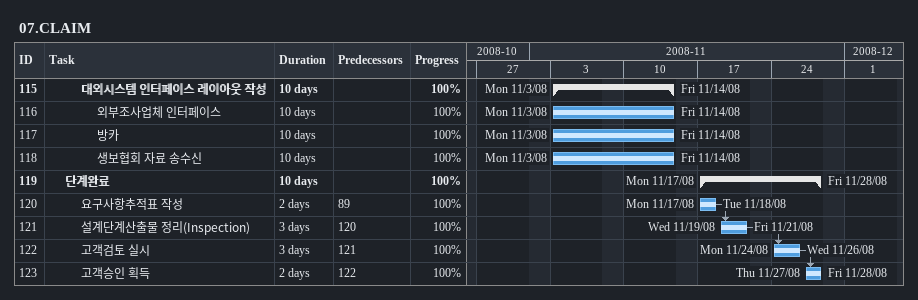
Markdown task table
07.CLAIM

| ID | Level | Task | Duration | Start | Finish | Predecessors | % complete |
|---|---|---|---|---|---|---|---|
| 115 | 3 | **대외시스템 인터페이스 레이아웃 작성** | 10d | 2008-11-03 | 2008-11-14 |  | 100 |
| 116 | 4 | 외부조사업체 인터페이스 | 10d | 2008-11-03 | 2008-11-14 |  | 100 |
| 117 | 4 | 방카 | 10d | 2008-11-03 | 2008-11-14 |  | 100 |
| 118 | 4 | 생보협회 자료 송수신 | 10d | 2008-11-03 | 2008-11-14 |  | 100 |
| 119 | 2 | **단계완료** | 10d | 2008-11-17 | 2008-11-28 |  | 100 |
| 120 | 3 | 요구사항추적표 작성 | 2d | 2008-11-17 | 2008-11-18 | 89 | 100 |
| 121 | 3 | 설계단계산출물 정리(Inspection) | 3d | 2008-11-19 | 2008-11-21 | 120 | 100 |
| 122 | 3 | 고객검토 실시 | 3d | 2008-11-24 | 2008-11-26 | 121 | 100 |
| 123 | 3 | 고객승인 획득 | 2d | 2008-11-27 | 2008-11-28 | 122 | 100 |
